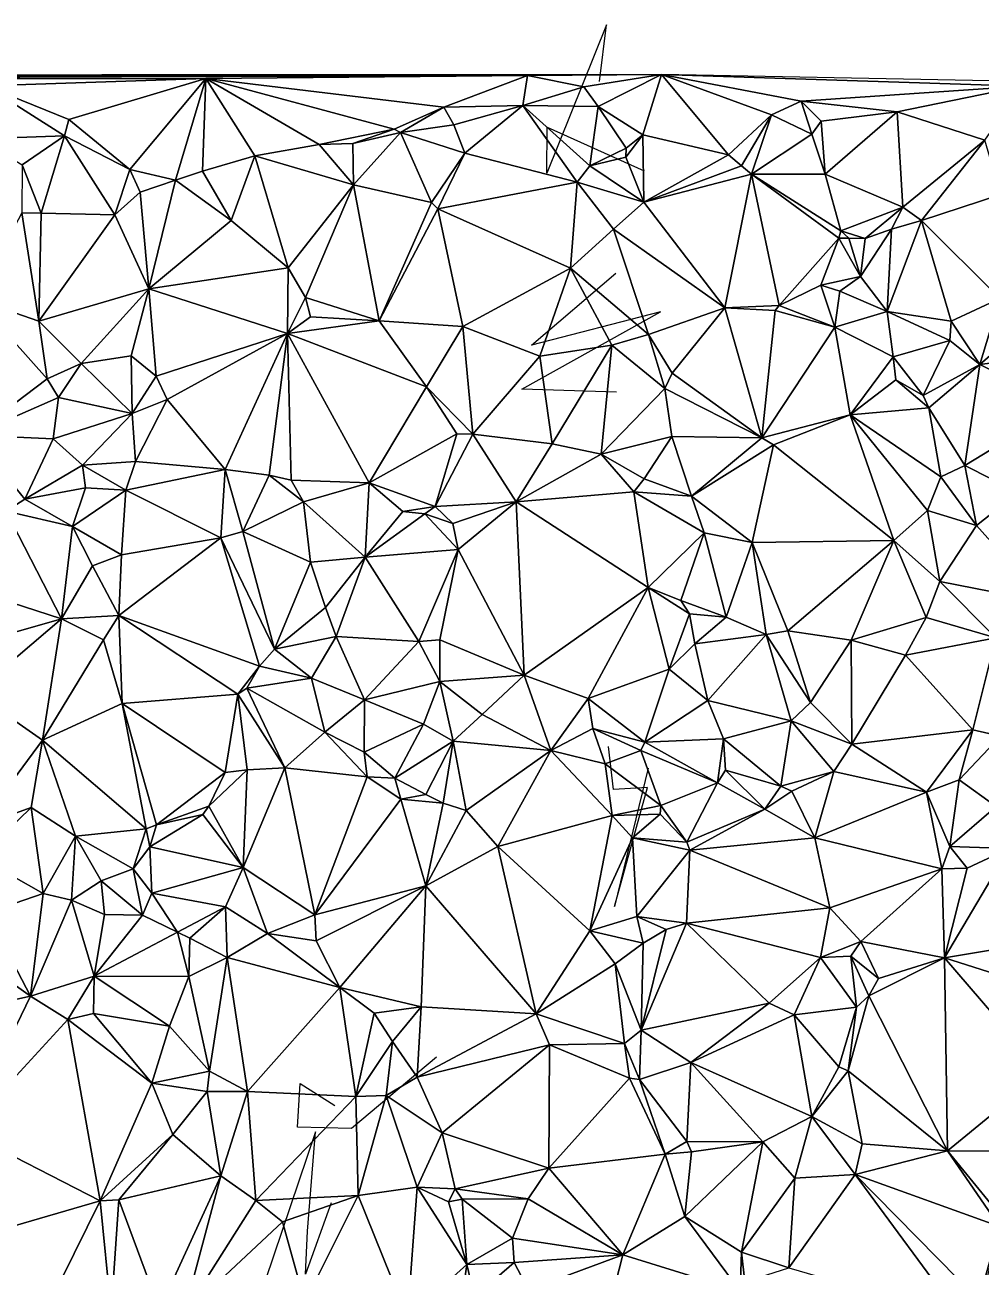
# Model space of a CAD drawing. Header units: metres. Extents: x -15.6 to 15.8, y -15.7 to 15.5.
# Drawn here: x -3.07 to 7.4, y 1.93 to 15.53 of the extents above; entities that cross this region are included whole.
import ezdxf

# ---------------------------------------------------------------- set-up
doc = ezdxf.new("R2010")
doc.units = ezdxf.units.M
doc.layers.add('CRACKS', color=1, linetype='Continuous')
doc.layers.add('STREET_MESH', color=7, linetype='Continuous')

msp = doc.modelspace()

# ---------------------------------------------------------------- linework, layer by layer
at = {"layer": 'CRACKS'}
for points in [[(3.225, 14.915, 0.1), (3.301, 15.534, 0.1), (2.647, 13.909, 0.1), (2.651, 14.414, 0.1), (3.713, 13.936, 0.1)], [(3.41, 11.509, 0.1), (2.375, 11.545, 0.1), (3.894, 12.389, 0.1), (2.478, 12.024, 0.1), (3.404, 12.813, 0.1)], [(3.756, 7.391, 0.1), (3.39, 5.878, 0.1), (3.751, 7.179, 0.1), (3.378, 7.157, 0.1), (3.321, 7.628, 0.1)], [(1.438, 4.227, 0.1), (0.51, 3.447, 0.1), (-0.082, 3.461, 0.1), (-0.055, 3.937, 0.1), (0.326, 3.699, 0.1)], [(0.286, 2.63, 0.1), (0.004, 1.851, 0.1), (0.026, 2.319, 0.1), (0.113, 3.408, 0.1), (-0.439, 1.776, 0.1)]]:
    msp.add_polyline3d(points, dxfattribs=at)
at = {"layer": 'STREET_MESH'}
for points in [[(2.435, 14.98), (3.904, 14.99), (-14.485, 14.978)], [(-10.774, 14.953), (2.435, 14.98), (-14.485, 14.978)], [(-8.689, 14.943), (2.435, 14.98), (-10.774, 14.953)], [(2.435, 14.98), (-8.689, 14.943), (-1.087, 14.945)], [(1.519, 14.633), (2.435, 14.98), (-1.087, 14.945)], [(2.383, 14.651), (2.435, 14.98), (1.519, 14.633)], [(2.383, 14.651), (3.052, 14.855), (2.435, 14.98)], [(2.435, 14.98), (3.052, 14.855), (3.904, 14.99)], [(3.052, 14.855), (3.211, 14.641), (3.904, 14.99)], [(3.904, 14.99), (3.211, 14.641), (3.698, 14.33)], [(4.636, 14.109), (3.904, 14.99), (3.698, 14.33)], [(3.904, 14.99), (7.858, 14.863), (13.177, 14.811)], [(5.108, 14.55), (5.431, 14.698), (3.904, 14.99)], [(3.904, 14.99), (5.431, 14.698), (7.858, 14.863)], [(4.636, 14.109), (5.108, 14.55), (3.904, 14.99)], [(-8.689, 14.943), (-3.499, 14.867), (-1.087, 14.945)], [(-3.499, 14.867), (-3.569, 14.287), (-2.636, 14.32)], [(-3.499, 14.867), (-2.589, 14.496), (-1.087, 14.945)], [(-2.589, 14.496), (-3.499, 14.867), (-2.636, 14.32)], [(-2.589, 14.496), (-1.918, 13.951), (-1.087, 14.945)], [(-1.918, 13.951), (-1.418, 13.833), (-1.087, 14.945)], [(-1.418, 13.833), (-1.124, 13.931), (-1.087, 14.945)], [(-1.124, 13.931), (-0.552, 14.099), (-1.087, 14.945)], [(0.977, 14.393), (-1.087, 14.945), (0.153, 14.223)], [(0.977, 14.393), (1.519, 14.633), (-1.087, 14.945)], [(-1.087, 14.945), (-0.552, 14.099), (0.153, 14.223)], [(2.383, 14.651), (3.211, 14.641), (3.052, 14.855)], [(7.858, 14.863), (5.431, 14.698), (6.484, 14.582)], [(7.445, 14.271), (7.858, 14.863), (6.484, 14.582)], [(5.551, 14.336), (5.431, 14.698), (5.108, 14.55)], [(5.431, 14.698), (5.651, 14.479), (6.484, 14.582)], [(5.551, 14.336), (5.651, 14.479), (5.431, 14.698)], [(0.977, 14.393), (1.045, 14.355), (1.519, 14.633)], [(1.045, 14.355), (1.629, 14.439), (1.519, 14.633)], [(1.629, 14.439), (2.383, 14.651), (1.519, 14.633)], [(2.383, 14.651), (1.629, 14.439), (1.75, 14.128)], [(2.383, 14.651), (1.75, 14.128), (2.98, 13.812)], [(2.383, 14.651), (3.117, 13.989), (3.211, 14.641)], [(3.117, 13.989), (2.383, 14.651), (2.98, 13.812)], [(3.117, 13.989), (3.517, 14.183), (3.211, 14.641)], [(3.211, 14.641), (3.517, 14.183), (3.698, 14.33)], [(5.651, 14.479), (5.697, 13.898), (6.484, 14.582)], [(5.697, 13.898), (6.546, 13.536), (6.484, 14.582)], [(6.546, 13.536), (7.445, 14.271), (6.484, 14.582)], [(-1.918, 13.951), (-2.589, 14.496), (-2.636, 14.32)], [(1.75, 14.128), (1.629, 14.439), (1.045, 14.355)], [(4.636, 14.109), (4.78, 13.99), (5.108, 14.55)], [(4.78, 13.99), (4.89, 13.9), (5.108, 14.55)], [(4.89, 13.9), (5.551, 14.336), (5.108, 14.55)], [(5.551, 14.336), (5.697, 13.898), (5.651, 14.479)], [(-3.569, 14.287), (-3.097, 14.001), (-2.636, 14.32)], [(-3.097, 14.001), (-2.892, 13.472), (-2.636, 14.32)], [(-2.892, 13.472), (-2.084, 13.454), (-2.636, 14.32)], [(-2.084, 13.454), (-1.918, 13.951), (-2.636, 14.32)], [(0.522, 14.236), (0.977, 14.393), (0.153, 14.223)], [(0.522, 14.236), (1.045, 14.355), (0.977, 14.393)], [(1.045, 14.355), (0.522, 14.236), (0.53, 13.783)], [(1.386, 13.587), (1.045, 14.355), (0.53, 13.783)], [(1.386, 13.587), (1.75, 14.128), (1.045, 14.355)], [(3.514, 14.086), (3.709, 13.59), (3.698, 14.33)], [(3.517, 14.183), (3.514, 14.086), (3.698, 14.33)], [(3.709, 13.59), (4.636, 14.109), (3.698, 14.33)], [(5.697, 13.898), (5.551, 14.336), (4.89, 13.9)], [(-0.552, 14.099), (0.53, 13.783), (0.153, 14.223)], [(0.53, 13.783), (0.522, 14.236), (0.153, 14.223)], [(3.517, 14.183), (3.117, 13.989), (3.514, 14.086)], [(6.546, 13.536), (6.75, 13.391), (7.445, 14.271)], [(6.75, 13.391), (7.619, 13.675), (7.445, 14.271)], [(-1.124, 13.931), (-0.808, 13.391), (-0.552, 14.099)], [(-0.808, 13.391), (-0.187, 12.873), (-0.552, 14.099)], [(-0.552, 14.099), (-0.187, 12.873), (0.53, 13.783)], [(1.386, 13.587), (1.452, 13.519), (1.75, 14.128)], [(1.75, 14.128), (1.452, 13.519), (2.98, 13.812)], [(3.117, 13.989), (3.709, 13.59), (3.514, 14.086)], [(4.636, 14.109), (3.709, 13.59), (4.78, 13.99)], [(-2.892, 13.472), (-3.097, 14.001), (-3.103, 13.476)], [(-2.084, 13.454), (-1.805, 13.701), (-1.918, 13.951)], [(-1.918, 13.951), (-1.805, 13.701), (-1.418, 13.833)], [(-0.808, 13.391), (-1.124, 13.931), (-1.418, 13.833)], [(3.709, 13.59), (3.117, 13.989), (2.98, 13.812)], [(4.78, 13.99), (3.709, 13.59), (4.89, 13.9)], [(4.89, 13.9), (3.709, 13.59), (4.598, 12.433)], [(5.191, 12.46), (4.89, 13.9), (4.598, 12.433)], [(5.191, 12.46), (5.844, 13.198), (4.89, 13.9)], [(5.844, 13.198), (5.868, 13.277), (4.89, 13.9)], [(5.868, 13.277), (5.697, 13.898), (4.89, 13.9)], [(5.697, 13.898), (5.868, 13.277), (6.546, 13.536)], [(-1.805, 13.701), (-1.713, 12.643), (-1.418, 13.833)], [(-1.713, 12.643), (-0.808, 13.391), (-1.418, 13.833)], [(-0.187, 12.873), (0.003, 12.547), (0.53, 13.783)], [(0.003, 12.547), (0.813, 12.292), (0.53, 13.783)], [(0.813, 12.292), (1.386, 13.587), (0.53, 13.783)], [(2.98, 13.812), (1.452, 13.519), (2.907, 12.868)], [(3.379, 13.295), (2.98, 13.812), (2.907, 12.868)], [(3.379, 13.295), (3.709, 13.59), (2.98, 13.812)], [(-1.805, 13.701), (-2.084, 13.454), (-1.713, 12.643)], [(7.619, 13.675), (6.75, 13.391), (7.609, 12.538)], [(-3.103, 13.476), (-3.601, 12.526), (-2.917, 12.287)], [(-2.892, 13.472), (-3.103, 13.476), (-2.917, 12.287)], [(-2.084, 13.454), (-2.892, 13.472), (-2.917, 12.287)], [(1.386, 13.587), (0.813, 12.292), (1.452, 13.519)], [(0.813, 12.292), (1.726, 12.228), (1.452, 13.519)], [(1.452, 13.519), (1.726, 12.228), (2.907, 12.868)], [(3.709, 13.59), (3.379, 13.295), (4.598, 12.433)], [(6.546, 13.536), (5.868, 13.277), (6.132, 13.192)], [(6.423, 13.296), (6.546, 13.536), (6.132, 13.192)], [(6.423, 13.296), (6.75, 13.391), (6.546, 13.536)], [(-1.713, 12.643), (-2.084, 13.454), (-2.917, 12.287)], [(-0.187, 12.873), (-0.808, 13.391), (-1.713, 12.643)], [(6.374, 12.395), (6.75, 13.391), (6.423, 13.296)], [(6.75, 13.391), (6.374, 12.395), (7.076, 12.288)], [(6.75, 13.391), (7.076, 12.288), (7.609, 12.538)], [(3.761, 12.143), (3.379, 13.295), (2.907, 12.868)], [(3.379, 13.295), (3.761, 12.143), (4.598, 12.433)], [(5.955, 13.198), (5.868, 13.277), (5.844, 13.198)], [(5.868, 13.277), (5.955, 13.198), (6.132, 13.192)], [(6.083, 12.779), (6.423, 13.296), (6.132, 13.192)], [(6.083, 12.779), (6.374, 12.395), (6.423, 13.296)], [(5.649, 12.684), (5.844, 13.198), (5.191, 12.46)], [(5.649, 12.684), (6.083, 12.779), (5.844, 13.198)], [(6.083, 12.779), (5.955, 13.198), (5.844, 13.198)], [(5.955, 13.198), (6.083, 12.779), (6.132, 13.192)], [(-0.191, 12.152), (-0.187, 12.873), (-1.713, 12.643)], [(0.003, 12.547), (-0.187, 12.873), (-0.191, 12.152)], [(1.726, 12.228), (2.569, 11.905), (2.907, 12.868)], [(2.569, 11.905), (3.361, 12.025), (2.907, 12.868)], [(3.361, 12.025), (3.761, 12.143), (2.907, 12.868)], [(5.649, 12.684), (5.191, 12.46), (5.802, 12.223)], [(5.856, 12.616), (6.083, 12.779), (5.649, 12.684)], [(5.856, 12.616), (5.649, 12.684), (5.802, 12.223)], [(6.083, 12.779), (5.856, 12.616), (6.374, 12.395)], [(-2.826, 11.656), (-3.601, 12.526), (-3.643, 11.038)], [(-3.601, 12.526), (-2.826, 11.656), (-2.917, 12.287)], [(-2.452, 11.826), (-1.713, 12.643), (-2.917, 12.287)], [(-1.713, 12.643), (-2.452, 11.826), (-1.905, 11.907)], [(-1.631, 11.687), (-1.713, 12.643), (-1.905, 11.907)], [(-1.631, 11.687), (-0.191, 12.152), (-1.713, 12.643)], [(0.059, 12.336), (0.003, 12.547), (-0.191, 12.152)], [(0.059, 12.336), (0.813, 12.292), (0.003, 12.547)], [(6.374, 12.395), (5.856, 12.616), (5.802, 12.223)], [(7.609, 12.538), (7.076, 12.288), (7.39, 11.813)], [(7.897, 12.257), (7.609, 12.538), (7.39, 11.813)], [(3.761, 12.143), (4.02, 11.717), (4.598, 12.433)], [(4.02, 11.717), (5.001, 11.012), (4.598, 12.433)], [(5.149, 12.406), (5.191, 12.46), (4.598, 12.433)], [(5.001, 11.012), (5.149, 12.406), (4.598, 12.433)], [(5.149, 12.406), (5.001, 11.012), (5.802, 12.223)], [(5.191, 12.46), (5.149, 12.406), (5.802, 12.223)], [(6.441, 11.898), (6.374, 12.395), (5.802, 12.223)], [(6.374, 12.395), (6.441, 11.898), (7.061, 12.075)], [(7.076, 12.288), (6.374, 12.395), (7.061, 12.075)], [(-2.826, 11.656), (-2.452, 11.826), (-2.917, 12.287)], [(0.813, 12.292), (0.059, 12.336), (-0.191, 12.152)], [(1.328, 11.569), (0.813, 12.292), (-0.191, 12.152)], [(0.813, 12.292), (1.328, 11.569), (1.726, 12.228)], [(7.076, 12.288), (7.061, 12.075), (7.39, 11.813)], [(8.179, 11.916), (7.897, 12.257), (7.39, 11.813)], [(-0.191, 12.152), (-1.631, 11.687), (-1.511, 11.431)], [(-0.191, 12.152), (-1.511, 11.431), (-0.874, 10.663)], [(-0.393, 10.6), (-0.191, 12.152), (-0.874, 10.663)], [(-0.393, 10.6), (-0.153, 10.547), (-0.191, 12.152)], [(1.328, 11.569), (-0.191, 12.152), (0.7, 10.518)], [(-0.191, 12.152), (-0.153, 10.547), (0.7, 10.518)], [(1.328, 11.569), (1.837, 11.052), (1.726, 12.228)], [(1.837, 11.052), (2.569, 11.905), (1.726, 12.228)], [(3.761, 12.143), (3.361, 12.025), (3.941, 11.552)], [(4.02, 11.717), (3.761, 12.143), (3.941, 11.552)], [(5.001, 11.012), (5.968, 11.263), (5.802, 12.223)], [(5.968, 11.263), (6.441, 11.898), (5.802, 12.223)], [(3.361, 12.025), (2.569, 11.905), (2.705, 10.946)], [(3.244, 10.83), (3.361, 12.025), (2.705, 10.946)], [(3.361, 12.025), (3.244, 10.83), (3.941, 11.552)], [(6.441, 11.898), (6.768, 11.475), (7.061, 12.075)], [(7.061, 12.075), (6.768, 11.475), (7.39, 11.813)], [(-2.452, 11.826), (-1.892, 11.277), (-1.905, 11.907)], [(-1.892, 11.277), (-1.631, 11.687), (-1.905, 11.907)], [(2.569, 11.905), (1.837, 11.052), (2.705, 10.946)], [(6.471, 11.645), (6.441, 11.898), (5.968, 11.263)], [(6.471, 11.645), (6.768, 11.475), (6.441, 11.898)], [(8.179, 11.916), (7.39, 11.813), (8.296, 11.358)], [(-2.826, 11.656), (-2.7, 11.452), (-2.452, 11.826)], [(-2.7, 11.452), (-1.892, 11.277), (-2.452, 11.826)], [(5.001, 11.012), (4.02, 11.717), (3.941, 11.552)], [(6.768, 11.475), (6.831, 11.339), (7.39, 11.813)], [(6.831, 11.339), (7.225, 10.706), (7.39, 11.813)], [(7.39, 11.813), (7.225, 10.706), (8.296, 11.358)], [(-2.7, 11.452), (-2.826, 11.656), (-3.643, 11.038)], [(-1.631, 11.687), (-1.892, 11.277), (-1.511, 11.431)], [(1.663, 11.055), (1.328, 11.569), (0.7, 10.518)], [(1.663, 11.055), (1.837, 11.052), (1.328, 11.569)], [(6.831, 11.339), (6.471, 11.645), (5.968, 11.263)], [(6.768, 11.475), (6.471, 11.645), (6.831, 11.339)], [(-2.7, 11.452), (-3.643, 11.038), (-2.758, 11)], [(-1.892, 11.277), (-2.7, 11.452), (-2.758, 11)], [(-1.892, 11.277), (-1.859, 10.751), (-1.511, 11.431)], [(-1.511, 11.431), (-1.859, 10.751), (-0.874, 10.663)], [(3.244, 10.83), (4.017, 11.026), (3.941, 11.552)], [(4.017, 11.026), (5.001, 11.012), (3.941, 11.552)], [(6.963, 10.585), (6.831, 11.339), (5.968, 11.263)], [(7.225, 10.706), (6.831, 11.339), (6.963, 10.585)], [(7.225, 10.706), (7.811, 10.41), (8.296, 11.358)], [(-2.438, 10.711), (-1.892, 11.277), (-2.758, 11)], [(-1.859, 10.751), (-1.892, 11.277), (-2.438, 10.711)], [(5.968, 11.263), (5.001, 11.012), (5.128, 10.935)], [(6.446, 9.885), (5.968, 11.263), (5.128, 10.935)], [(6.815, 10.213), (5.968, 11.263), (6.446, 9.885)], [(6.815, 10.213), (6.963, 10.585), (5.968, 11.263)], [(-3.069, 10.337), (-3.643, 11.038), (-3.272, 10.206)], [(-3.643, 11.038), (-3.069, 10.337), (-2.758, 11)], [(1.426, 10.26), (1.663, 11.055), (0.7, 10.518)], [(1.837, 11.052), (1.663, 11.055), (1.426, 10.26)], [(2.312, 10.31), (1.837, 11.052), (1.426, 10.26)], [(1.837, 11.052), (2.312, 10.31), (2.705, 10.946)], [(3.244, 10.83), (3.713, 10.562), (4.017, 11.026)], [(3.713, 10.562), (4.23, 10.37), (4.017, 11.026)], [(4.23, 10.37), (5.001, 11.012), (4.017, 11.026)], [(-3.069, 10.337), (-2.438, 10.711), (-2.758, 11)], [(2.312, 10.31), (3.244, 10.83), (2.705, 10.946)], [(5.001, 11.012), (4.23, 10.37), (5.128, 10.935)], [(4.23, 10.37), (4.895, 9.863), (5.128, 10.935)], [(4.895, 9.863), (6.446, 9.885), (5.128, 10.935)], [(-1.962, 10.437), (-1.859, 10.751), (-2.438, 10.711)], [(-1.859, 10.751), (-1.962, 10.437), (-0.874, 10.663)], [(3.244, 10.83), (2.312, 10.31), (3.599, 10.418)], [(3.713, 10.562), (3.244, 10.83), (3.599, 10.418)], [(-2.438, 10.711), (-3.069, 10.337), (-2.403, 10.463)], [(-1.962, 10.437), (-2.438, 10.711), (-2.403, 10.463)], [(-1.962, 10.437), (-0.923, 9.914), (-0.874, 10.663)], [(-0.923, 9.914), (-0.682, 9.983), (-0.874, 10.663)], [(-0.682, 9.983), (-0.393, 10.6), (-0.874, 10.663)], [(7.225, 10.706), (6.963, 10.585), (7.354, 10.051)], [(7.811, 10.41), (7.225, 10.706), (7.354, 10.051)], [(-0.393, 10.6), (-0.682, 9.983), (-0.018, 10.31)], [(-0.153, 10.547), (-0.393, 10.6), (-0.018, 10.31)], [(-0.153, 10.547), (-0.018, 10.31), (0.7, 10.518)], [(-0.018, 10.31), (0.659, 9.703), (0.7, 10.518)], [(0.659, 9.703), (1.069, 10.203), (0.7, 10.518)], [(1.069, 10.203), (1.426, 10.26), (0.7, 10.518)], [(3.713, 10.562), (3.599, 10.418), (4.23, 10.37)], [(6.963, 10.585), (6.815, 10.213), (7.354, 10.051)], [(-3.069, 10.337), (-2.547, 10.04), (-2.403, 10.463)], [(-2.547, 10.04), (-1.962, 10.437), (-2.403, 10.463)], [(-1.962, 10.437), (-2.547, 10.04), (-2.012, 9.728)], [(-0.923, 9.914), (-1.962, 10.437), (-2.012, 9.728)], [(3.599, 10.418), (2.312, 10.31), (3.757, 9.371)], [(4.23, 10.37), (3.599, 10.418), (4.371, 9.969)], [(3.599, 10.418), (3.757, 9.371), (4.371, 9.969)], [(4.895, 9.863), (4.23, 10.37), (4.371, 9.969)], [(8.104, 9.212), (7.811, 10.41), (7.354, 10.051)], [(-3.763, 9.383), (-2.666, 9.027), (-3.272, 10.206)], [(-2.547, 10.04), (-3.069, 10.337), (-3.272, 10.206)], [(-2.666, 9.027), (-2.547, 10.04), (-3.272, 10.206)], [(-0.682, 9.983), (0.061, 9.647), (-0.018, 10.31)], [(0.061, 9.647), (0.659, 9.703), (-0.018, 10.31)], [(1.069, 10.203), (1.31, 10.178), (1.426, 10.26)], [(1.31, 10.178), (1.619, 10.071), (1.426, 10.26)], [(1.619, 10.071), (2.312, 10.31), (1.426, 10.26)], [(2.312, 10.31), (1.619, 10.071), (1.677, 9.789)], [(2.312, 10.31), (1.677, 9.789), (2.401, 8.409)], [(3.757, 9.371), (2.312, 10.31), (2.401, 8.409)], [(6.815, 10.213), (6.446, 9.885), (6.953, 9.437)], [(6.815, 10.213), (6.953, 9.437), (7.354, 10.051)], [(1.31, 10.178), (1.069, 10.203), (0.659, 9.703)], [(1.677, 9.789), (1.31, 10.178), (0.659, 9.703)], [(1.619, 10.071), (1.31, 10.178), (1.677, 9.789)], [(-2.666, 9.027), (-2.329, 9.608), (-2.547, 10.04)], [(-2.547, 10.04), (-2.329, 9.608), (-2.012, 9.728)], [(-0.336, 8.695), (-0.682, 9.983), (-0.923, 9.914)], [(0.061, 9.647), (-0.682, 9.983), (-0.336, 8.695)], [(3.757, 9.371), (4.116, 9.23), (4.371, 9.969)], [(4.116, 9.23), (4.611, 9.046), (4.371, 9.969)], [(4.611, 9.046), (4.895, 9.863), (4.371, 9.969)], [(6.953, 9.437), (8.104, 9.212), (7.354, 10.051)], [(-2.039, 9.064), (-0.923, 9.914), (-2.012, 9.728)], [(-2.039, 9.064), (-0.5, 8.51), (-0.923, 9.914)], [(-0.5, 8.51), (-0.336, 8.695), (-0.923, 9.914)], [(4.895, 9.863), (4.611, 9.046), (5.048, 8.856)], [(5.286, 8.897), (6.446, 9.885), (4.895, 9.863)], [(5.286, 8.897), (4.895, 9.863), (5.048, 8.856)], [(6.446, 9.885), (5.286, 8.897), (5.98, 8.793)], [(6.8, 9.044), (6.446, 9.885), (5.98, 8.793)], [(6.446, 9.885), (6.8, 9.044), (6.953, 9.437)], [(-2.329, 9.608), (-2.039, 9.064), (-2.012, 9.728)], [(0.659, 9.703), (0.061, 9.647), (0.223, 9.152)], [(0.34, 8.836), (0.659, 9.703), (0.223, 9.152)], [(0.34, 8.836), (1.247, 8.778), (0.659, 9.703)], [(1.247, 8.778), (1.677, 9.789), (0.659, 9.703)], [(1.477, 8.798), (1.677, 9.789), (1.247, 8.778)], [(1.677, 9.789), (1.477, 8.798), (2.401, 8.409)], [(-2.329, 9.608), (-2.666, 9.027), (-2.039, 9.064)], [(0.061, 9.647), (-0.336, 8.695), (0.223, 9.152)], [(6.8, 9.044), (7.565, 8.82), (6.953, 9.437)], [(7.565, 8.82), (8.104, 9.212), (6.953, 9.437)], [(-2.666, 9.027), (-3.763, 9.383), (-3.578, 8.769)], [(3.101, 8.154), (3.757, 9.371), (2.401, 8.409)], [(3.757, 9.371), (3.101, 8.154), (3.987, 8.477)], [(4.209, 9.081), (3.757, 9.371), (3.987, 8.477)], [(4.209, 9.081), (4.116, 9.23), (3.757, 9.371)], [(-0.336, 8.695), (0.34, 8.836), (0.223, 9.152)], [(4.116, 9.23), (4.209, 9.081), (4.611, 9.046)], [(-2.666, 9.027), (-3.578, 8.769), (-3.62, 8.216)], [(-2.876, 7.698), (-2.666, 9.027), (-3.62, 8.216)], [(-2.206, 8.797), (-2.666, 9.027), (-2.876, 7.698)], [(-2.666, 9.027), (-2.206, 8.797), (-2.039, 9.064)], [(-2.039, 9.064), (-2.206, 8.797), (-2.004, 8.102)], [(-2.039, 9.064), (-2.004, 8.102), (-0.737, 8.203)], [(-0.5, 8.51), (-2.039, 9.064), (-0.737, 8.203)], [(4.269, 8.753), (4.209, 9.081), (3.987, 8.477)], [(4.209, 9.081), (4.269, 8.753), (4.611, 9.046)], [(4.611, 9.046), (4.269, 8.753), (5.048, 8.856)], [(6.8, 9.044), (5.98, 8.793), (6.575, 8.63)], [(7.565, 8.82), (6.8, 9.044), (6.575, 8.63)], [(4.269, 8.753), (4.412, 8.134), (5.048, 8.856)], [(4.412, 8.134), (5.324, 7.911), (5.048, 8.856)], [(5.534, 8.111), (5.286, 8.897), (5.048, 8.856)], [(5.324, 7.911), (5.534, 8.111), (5.048, 8.856)], [(5.286, 8.897), (5.534, 8.111), (5.98, 8.793)], [(-2.206, 8.797), (-2.876, 7.698), (-2.004, 8.102)], [(0.34, 8.836), (-0.336, 8.695), (0.07, 8.379)], [(0.65, 8.141), (0.34, 8.836), (0.07, 8.379)], [(0.34, 8.836), (0.65, 8.141), (1.247, 8.778)], [(0.65, 8.141), (1.474, 8.341), (1.247, 8.778)], [(1.474, 8.341), (1.477, 8.798), (1.247, 8.778)], [(1.477, 8.798), (1.474, 8.341), (2.401, 8.409)], [(4.412, 8.134), (4.269, 8.753), (3.987, 8.477)], [(5.534, 8.111), (5.988, 7.654), (5.98, 8.793)], [(5.98, 8.793), (5.988, 7.654), (6.575, 8.63)], [(7.314, 7.812), (7.565, 8.82), (6.575, 8.63)], [(7.617, 7.742), (7.565, 8.82), (7.314, 7.812)], [(-0.336, 8.695), (-0.5, 8.51), (0.07, 8.379)], [(5.988, 7.654), (7.314, 7.812), (6.575, 8.63)], [(-0.639, 8.268), (-0.5, 8.51), (-0.737, 8.203)], [(-0.5, 8.51), (-0.639, 8.268), (0.07, 8.379)], [(3.101, 8.154), (3.721, 7.676), (3.987, 8.477)], [(3.721, 7.676), (4.412, 8.134), (3.987, 8.477)], [(-0.639, 8.268), (0.217, 7.788), (0.07, 8.379)], [(0.217, 7.788), (0.65, 8.141), (0.07, 8.379)], [(1.297, 7.875), (1.474, 8.341), (0.65, 8.141)], [(1.622, 7.688), (1.474, 8.341), (1.297, 7.875)], [(1.474, 8.341), (1.938, 7.981), (2.401, 8.409)], [(1.474, 8.341), (1.622, 7.688), (1.938, 7.981)], [(1.938, 7.981), (2.69, 7.584), (2.401, 8.409)], [(2.69, 7.584), (3.101, 8.154), (2.401, 8.409)], [(-3.576, 6.755), (-2.876, 7.698), (-3.62, 8.216)], [(-2.004, 8.102), (-0.874, 7.344), (-0.737, 8.203)], [(-0.874, 7.344), (-0.633, 7.374), (-0.737, 8.203)], [(-0.221, 7.397), (-0.639, 8.268), (-0.737, 8.203)], [(-0.633, 7.374), (-0.221, 7.397), (-0.737, 8.203)], [(-0.639, 8.268), (-0.221, 7.397), (0.217, 7.788)], [(-2.004, 8.102), (-2.876, 7.698), (-1.741, 6.729)], [(-1.628, 6.772), (-2.004, 8.102), (-1.741, 6.729)], [(-1.628, 6.772), (-0.874, 7.344), (-2.004, 8.102)], [(0.648, 7.569), (0.65, 8.141), (0.217, 7.788)], [(0.648, 7.569), (1.297, 7.875), (0.65, 8.141)], [(2.69, 7.584), (3.151, 7.828), (3.101, 8.154)], [(3.151, 7.828), (3.721, 7.676), (3.101, 8.154)], [(4.412, 8.134), (3.721, 7.676), (4.581, 7.715)], [(4.412, 8.134), (4.581, 7.715), (5.324, 7.911)], [(5.988, 7.654), (5.534, 8.111), (5.324, 7.911)], [(1.622, 7.688), (2.69, 7.584), (1.938, 7.981)], [(4.581, 7.715), (5.211, 7.195), (5.324, 7.911)], [(5.211, 7.195), (5.789, 7.355), (5.324, 7.911)], [(5.789, 7.355), (5.988, 7.654), (5.324, 7.911)], [(0.217, 7.788), (-0.221, 7.397), (0.679, 7.298)], [(0.648, 7.569), (0.217, 7.788), (0.679, 7.298)], [(0.983, 7.282), (1.297, 7.875), (0.648, 7.569)], [(0.983, 7.282), (1.622, 7.688), (1.297, 7.875)], [(3.151, 7.828), (2.69, 7.584), (3.285, 7.439)], [(3.721, 7.676), (3.151, 7.828), (3.677, 7.584)], [(3.151, 7.828), (3.285, 7.439), (3.677, 7.584)], [(7.314, 7.812), (5.988, 7.654), (6.807, 7.131)], [(7.162, 7.264), (7.314, 7.812), (6.807, 7.131)], [(7.162, 7.264), (7.617, 7.742), (7.314, 7.812)], [(-2.999, 6.962), (-2.876, 7.698), (-3.576, 6.755)], [(-2.876, 7.698), (-2.999, 6.962), (-2.516, 6.648)], [(-2.876, 7.698), (-2.516, 6.648), (-1.741, 6.729)], [(1.321, 7.104), (1.622, 7.688), (0.983, 7.282)], [(1.622, 7.688), (1.321, 7.104), (1.513, 7.007)], [(1.622, 7.688), (1.513, 7.007), (1.765, 6.929)], [(2.69, 7.584), (1.622, 7.688), (1.765, 6.929)], [(3.721, 7.676), (3.677, 7.584), (4.517, 7.232)], [(3.721, 7.676), (4.517, 7.232), (4.581, 7.715)], [(4.517, 7.232), (4.604, 7.369), (4.581, 7.715)], [(4.581, 7.715), (4.604, 7.369), (5.211, 7.195)], [(5.988, 7.654), (5.789, 7.355), (6.807, 7.131)], [(7.567, 6.974), (7.617, 7.742), (7.162, 7.264)], [(0.983, 7.282), (0.648, 7.569), (0.679, 7.298)], [(2.111, 6.535), (2.69, 7.584), (1.765, 6.929)], [(3.362, 6.872), (2.69, 7.584), (2.111, 6.535)], [(3.285, 7.439), (2.69, 7.584), (3.362, 6.872)], [(3.677, 7.584), (3.285, 7.439), (3.897, 6.983)], [(4.517, 7.232), (3.677, 7.584), (3.897, 6.983)], [(-0.633, 7.374), (-1.053, 6.977), (-0.679, 6.303)], [(-0.633, 7.374), (-0.874, 7.344), (-1.053, 6.977)], [(0.108, 5.786), (-0.221, 7.397), (-0.679, 6.303)], [(-0.221, 7.397), (-0.633, 7.374), (-0.679, 6.303)], [(-0.221, 7.397), (0.108, 5.786), (0.679, 7.298)], [(3.285, 7.439), (3.362, 6.872), (3.897, 6.983)], [(4.604, 7.369), (4.517, 7.232), (5.035, 6.942)], [(5.211, 7.195), (4.604, 7.369), (5.035, 6.942)], [(5.33, 7.14), (5.789, 7.355), (5.211, 7.195)], [(5.581, 6.63), (5.789, 7.355), (5.33, 7.14)], [(5.789, 7.355), (5.581, 6.63), (6.807, 7.131)], [(-1.053, 6.977), (-0.874, 7.344), (-1.628, 6.772)], [(0.108, 5.786), (1.047, 7.052), (0.679, 7.298)], [(1.047, 7.052), (0.983, 7.282), (0.679, 7.298)], [(1.321, 7.104), (0.983, 7.282), (1.047, 7.052)], [(4.181, 6.581), (4.517, 7.232), (3.897, 6.983)], [(4.517, 7.232), (4.181, 6.581), (5.035, 6.942)], [(7.06, 6.533), (7.162, 7.264), (6.807, 7.131)], [(7.06, 6.533), (7.567, 6.974), (7.162, 7.264)], [(1.513, 7.007), (1.321, 7.104), (1.047, 7.052)], [(5.33, 7.14), (5.211, 7.195), (5.035, 6.942)], [(5.581, 6.63), (5.33, 7.14), (5.035, 6.942)], [(5.581, 6.63), (6.973, 6.291), (6.807, 7.131)], [(6.973, 6.291), (7.06, 6.533), (6.807, 7.131)], [(-3.565, 6.413), (-2.999, 6.962), (-3.576, 6.755)], [(-2.869, 6.021), (-2.999, 6.962), (-3.565, 6.413)], [(-2.999, 6.962), (-2.869, 6.021), (-2.516, 6.648)], [(-1.12, 6.883), (-1.053, 6.977), (-1.628, 6.772)], [(-1.053, 6.977), (-1.12, 6.883), (-0.679, 6.303)], [(1.047, 7.052), (0.108, 5.786), (1.322, 6.103)], [(1.513, 7.007), (1.047, 7.052), (1.322, 6.103)], [(1.765, 6.929), (1.513, 7.007), (1.322, 6.103)], [(3.362, 6.872), (3.887, 6.888), (3.897, 6.983)], [(3.887, 6.888), (4.181, 6.581), (3.897, 6.983)], [(4.181, 6.581), (4.215, 6.494), (5.035, 6.942)], [(4.215, 6.494), (5.581, 6.63), (5.035, 6.942)], [(7.71, 6.511), (7.567, 6.974), (7.06, 6.533)], [(-1.7, 6.53), (-1.12, 6.883), (-1.628, 6.772)], [(-1.12, 6.883), (-1.7, 6.53), (-0.679, 6.303)], [(2.111, 6.535), (1.765, 6.929), (1.322, 6.103)], [(3.362, 6.872), (2.111, 6.535), (3.119, 5.61)], [(3.587, 6.629), (3.362, 6.872), (3.119, 5.61)], [(3.887, 6.888), (3.362, 6.872), (3.587, 6.629)], [(4.181, 6.581), (3.887, 6.888), (3.587, 6.629)], [(-2.516, 6.648), (-1.881, 6.288), (-1.741, 6.729)], [(-1.881, 6.288), (-1.7, 6.53), (-1.741, 6.729)], [(-1.7, 6.53), (-1.628, 6.772), (-1.741, 6.729)], [(-2.869, 6.021), (-2.558, 5.947), (-2.516, 6.648)], [(-2.558, 5.947), (-2.234, 6.157), (-2.516, 6.648)], [(-2.234, 6.157), (-1.881, 6.288), (-2.516, 6.648)], [(2.111, 6.535), (1.322, 6.103), (2.531, 4.7)], [(3.119, 5.61), (2.111, 6.535), (2.531, 4.7)], [(3.634, 5.766), (3.587, 6.629), (3.119, 5.61)], [(3.587, 6.629), (3.634, 5.766), (4.215, 6.494)], [(4.181, 6.581), (3.587, 6.629), (4.215, 6.494)], [(5.581, 6.63), (4.215, 6.494), (5.747, 5.862)], [(5.581, 6.63), (5.747, 5.862), (6.973, 6.291)], [(7.06, 6.533), (6.973, 6.291), (7.249, 6.297)], [(7.71, 6.511), (7.06, 6.533), (7.249, 6.297)], [(-2.869, 6.021), (-3.565, 6.413), (-3.486, 5.808)], [(-1.678, 6.023), (-1.7, 6.53), (-1.881, 6.288)], [(-1.7, 6.53), (-1.678, 6.023), (-0.679, 6.303)], [(4.215, 6.494), (3.634, 5.766), (4.178, 5.694)], [(5.747, 5.862), (4.215, 6.494), (4.178, 5.694)], [(7.001, 5.315), (7.71, 6.511), (7.249, 6.297)], [(9, 5.646), (7.71, 6.511), (7.001, 5.315)], [(-2.234, 6.157), (-1.781, 5.783), (-1.881, 6.288)], [(-1.781, 5.783), (-1.678, 6.023), (-1.881, 6.288)], [(-1.678, 6.023), (-0.872, 5.874), (-0.679, 6.303)], [(-0.679, 6.303), (-0.872, 5.874), (-0.413, 5.583)], [(0.108, 5.786), (-0.679, 6.303), (-0.413, 5.583)], [(5.747, 5.862), (6.087, 5.494), (6.973, 6.291)], [(6.973, 6.291), (6.087, 5.494), (7.001, 5.315)], [(6.973, 6.291), (7.001, 5.315), (7.249, 6.297)], [(-2.195, 5.789), (-2.234, 6.157), (-2.558, 5.947)], [(-2.195, 5.789), (-1.781, 5.783), (-2.234, 6.157)], [(-2.869, 6.021), (-3.486, 5.808), (-3.008, 4.896)], [(-2.558, 5.947), (-2.869, 6.021), (-3.008, 4.896)], [(-1.398, 5.594), (-1.678, 6.023), (-1.781, 5.783)], [(-1.678, 6.023), (-1.398, 5.594), (-0.872, 5.874)], [(0.108, 5.786), (0.123, 5.5), (1.322, 6.103)], [(0.123, 5.5), (0.379, 4.99), (1.322, 6.103)], [(0.379, 4.99), (1.272, 4.777), (1.322, 6.103)], [(1.322, 6.103), (1.272, 4.777), (2.531, 4.7)], [(-2.311, 5.114), (-2.558, 5.947), (-3.008, 4.896)], [(-2.311, 5.114), (-2.195, 5.789), (-2.558, 5.947)], [(-0.872, 5.874), (-1.398, 5.594), (-1.261, 5.529)], [(-0.872, 5.874), (-1.261, 5.529), (-0.854, 5.319)], [(-0.872, 5.874), (-0.854, 5.319), (-0.413, 5.583)], [(5.747, 5.862), (4.178, 5.694), (5.644, 5.317)], [(6.087, 5.494), (5.747, 5.862), (5.644, 5.317)], [(-3.486, 5.808), (-3.773, 5.44), (-3.008, 4.896)], [(-1.781, 5.783), (-2.195, 5.789), (-2.311, 5.114)], [(-1.398, 5.594), (-1.781, 5.783), (-2.311, 5.114)], [(0.123, 5.5), (0.108, 5.786), (-0.413, 5.583)], [(3.703, 5.476), (3.634, 5.766), (3.119, 5.61)], [(4.178, 5.694), (3.634, 5.766), (3.954, 5.626)], [(3.634, 5.766), (3.703, 5.476), (3.954, 5.626)], [(-1.398, 5.594), (-2.311, 5.114), (-1.274, 5.111)], [(-1.261, 5.529), (-1.398, 5.594), (-1.274, 5.111)], [(-0.854, 5.319), (0.379, 4.99), (-0.413, 5.583)], [(0.379, 4.99), (0.123, 5.5), (-0.413, 5.583)], [(3.395, 5.25), (3.119, 5.61), (2.531, 4.7)], [(3.703, 5.476), (3.119, 5.61), (3.395, 5.25)], [(3.679, 4.523), (4.178, 5.694), (3.954, 5.626)], [(5.083, 4.817), (4.178, 5.694), (3.679, 4.523)], [(3.703, 5.476), (3.679, 4.523), (3.954, 5.626)], [(4.178, 5.694), (5.083, 4.817), (5.644, 5.317)], [(9, 5.646), (7.001, 5.315), (8.998, 4.678)], [(-0.854, 5.319), (-1.261, 5.529), (-1.274, 5.111)], [(3.703, 5.476), (3.395, 5.25), (3.679, 4.523)], [(5.978, 5.332), (6.087, 5.494), (5.644, 5.317)], [(6.087, 5.494), (5.978, 5.332), (6.278, 5.09)], [(6.087, 5.494), (6.278, 5.09), (7.001, 5.315)], [(-3.773, 5.44), (-3.791, 4.722), (-3.008, 4.896)], [(-1.047, 4.072), (-0.854, 5.319), (-1.274, 5.111)], [(-0.854, 5.319), (-1.047, 4.072), (-0.631, 3.85)], [(0.379, 4.99), (-0.854, 5.319), (-0.631, 3.85)], [(5.083, 4.817), (5.356, 4.691), (5.644, 5.317)], [(5.356, 4.691), (6.038, 4.773), (5.644, 5.317)], [(6.038, 4.773), (5.978, 5.332), (5.644, 5.317)], [(5.978, 5.332), (6.174, 4.9), (6.278, 5.09)], [(6.174, 4.9), (5.978, 5.332), (6.038, 4.773)], [(6.278, 5.09), (6.174, 4.9), (7.001, 5.315)], [(6.174, 4.9), (7.035, 3.199), (7.001, 5.315)], [(7.001, 5.315), (8.084, 4.06), (8.998, 4.678)], [(7.035, 3.199), (8.084, 4.06), (7.001, 5.315)], [(3.499, 4.377), (3.395, 5.25), (2.531, 4.7)], [(3.395, 5.25), (3.499, 4.377), (3.679, 4.523)], [(-2.598, 4.641), (-2.311, 5.114), (-3.008, 4.896)], [(-2.311, 5.114), (-2.598, 4.641), (-2.316, 4.704)], [(-1.485, 4.567), (-2.311, 5.114), (-2.316, 4.704)], [(-2.311, 5.114), (-1.485, 4.567), (-1.274, 5.111)], [(-1.485, 4.567), (-1.047, 4.072), (-1.274, 5.111)], [(0.379, 4.99), (-0.631, 3.85), (0.555, 3.795)], [(0.757, 4.71), (0.379, 4.99), (0.555, 3.795)], [(0.379, 4.99), (0.757, 4.71), (1.272, 4.777)], [(5.948, 4.076), (6.174, 4.9), (6.038, 4.773)], [(6.174, 4.9), (5.948, 4.076), (7.035, 3.199)], [(-3.791, 4.722), (-3.725, 3.412), (-3.008, 4.896)], [(-3.725, 3.412), (-2.598, 4.641), (-3.008, 4.896)], [(1.272, 4.777), (0.757, 4.71), (0.957, 4.397)], [(1.227, 4.008), (1.272, 4.777), (0.957, 4.397)], [(1.272, 4.777), (1.227, 4.008), (2.531, 4.7)], [(5.083, 4.817), (3.679, 4.523), (4.224, 4.168)], [(5.356, 4.691), (5.083, 4.817), (4.224, 4.168)], [(6.038, 4.773), (5.356, 4.691), (5.845, 4.12)], [(5.948, 4.076), (6.038, 4.773), (5.845, 4.12)], [(-2.245, 2.654), (-2.598, 4.641), (-3.725, 3.412)], [(-2.598, 4.641), (-1.68, 3.943), (-2.316, 4.704)], [(-1.68, 3.943), (-2.598, 4.641), (-2.245, 2.654)], [(-1.68, 3.943), (-1.485, 4.567), (-2.316, 4.704)], [(0.957, 4.397), (0.757, 4.71), (0.555, 3.795)], [(1.227, 4.008), (2.675, 4.362), (2.531, 4.7)], [(2.675, 4.362), (3.499, 4.377), (2.531, 4.7)], [(5.548, 3.576), (5.356, 4.691), (4.224, 4.168)], [(5.845, 4.12), (5.356, 4.691), (5.548, 3.576)], [(-1.047, 4.072), (-1.485, 4.567), (-1.68, 3.943)], [(3.499, 4.377), (3.663, 3.983), (3.679, 4.523)], [(3.679, 4.523), (3.663, 3.983), (4.224, 4.168)], [(0.889, 3.806), (0.957, 4.397), (0.555, 3.795)], [(0.889, 3.806), (1.227, 4.008), (0.957, 4.397)], [(2.675, 4.362), (1.227, 4.008), (1.5, 3.397)], [(2.668, 3.01), (2.675, 4.362), (1.5, 3.397)], [(2.675, 4.362), (2.668, 3.01), (3.553, 3.998)], [(3.499, 4.377), (2.675, 4.362), (3.553, 3.998)], [(3.663, 3.983), (3.499, 4.377), (3.553, 3.998)], [(3.663, 3.983), (4.179, 3.302), (4.224, 4.168)], [(4.179, 3.302), (5.014, 3.299), (4.224, 4.168)], [(5.014, 3.299), (5.548, 3.576), (4.224, 4.168)], [(5.948, 4.076), (5.845, 4.12), (5.548, 3.576)], [(-1.047, 4.072), (-1.68, 3.943), (-1.072, 3.849)], [(-0.631, 3.85), (-1.047, 4.072), (-1.072, 3.849)], [(1.227, 4.008), (0.889, 3.806), (1.5, 3.397)], [(2.668, 3.01), (3.943, 3.163), (3.553, 3.998)], [(3.943, 3.163), (3.663, 3.983), (3.553, 3.998)], [(3.663, 3.983), (3.943, 3.163), (4.179, 3.302)], [(5.948, 4.076), (5.548, 3.576), (6.1, 3.277)], [(7.035, 3.199), (5.948, 4.076), (6.1, 3.277)], [(8.084, 4.06), (7.035, 3.199), (7.645, 3.196)], [(-1.45, 3.378), (-1.68, 3.943), (-2.245, 2.654)], [(-1.68, 3.943), (-1.45, 3.378), (-1.072, 3.849)], [(-1.45, 3.378), (-0.924, 2.928), (-1.072, 3.849)], [(-0.924, 2.928), (-0.631, 3.85), (-1.072, 3.849)], [(-0.924, 2.928), (-0.539, 2.657), (-0.631, 3.85)], [(-0.631, 3.85), (-0.539, 2.657), (0.555, 3.795)], [(-0.539, 2.657), (0.583, 2.71), (0.555, 3.795)], [(0.583, 2.71), (0.889, 3.806), (0.555, 3.795)], [(1.228, 2.804), (0.889, 3.806), (0.583, 2.71)], [(0.889, 3.806), (1.228, 2.804), (1.5, 3.397)], [(5.365, 2.902), (5.548, 3.576), (5.014, 3.299)], [(5.548, 3.576), (5.365, 2.902), (6.026, 2.943)], [(5.548, 3.576), (6.026, 2.943), (6.1, 3.277)], [(-3.665, 2.239), (-2.245, 2.654), (-3.725, 3.412)], [(-2.039, 2.665), (-1.45, 3.378), (-2.245, 2.654)], [(-1.45, 3.378), (-2.039, 2.665), (-0.924, 2.928)], [(1.5, 3.397), (1.228, 2.804), (1.644, 2.786)], [(2.668, 3.01), (1.5, 3.397), (1.644, 2.786)], [(3.943, 3.163), (4.23, 3.189), (4.179, 3.302)], [(4.779, 2.092), (5.014, 3.299), (4.157, 2.483)], [(5.014, 3.299), (4.23, 3.189), (4.157, 2.483)], [(4.179, 3.302), (4.23, 3.189), (5.014, 3.299)], [(4.779, 2.092), (5.365, 2.902), (5.014, 3.299)], [(6.026, 2.943), (7.035, 3.199), (6.1, 3.277)], [(3.943, 3.163), (2.668, 3.01), (3.478, 2.063)], [(3.943, 3.163), (3.478, 2.063), (4.157, 2.483)], [(4.23, 3.189), (3.943, 3.163), (4.157, 2.483)], [(7.606, 2.372), (7.035, 3.199), (6.026, 2.943)], [(7.035, 3.199), (7.624, 2.481), (7.645, 3.196)], [(7.606, 2.372), (7.624, 2.481), (7.035, 3.199)], [(2.442, 2.676), (2.668, 3.01), (1.644, 2.786)], [(2.668, 3.01), (2.442, 2.676), (3.478, 2.063)], [(-0.924, 2.928), (-2.039, 2.665), (-1.596, 1.462)], [(-1.327, 1.412), (-0.924, 2.928), (-1.596, 1.462)], [(-0.539, 2.657), (-0.924, 2.928), (-1.327, 1.412)], [(5.365, 2.902), (4.779, 2.092), (5.299, 1.92)], [(7.183, 1.37), (6.026, 2.943), (5.299, 1.92)], [(6.026, 2.943), (5.365, 2.902), (5.299, 1.92)], [(7.183, 1.37), (7.38, 1.565), (6.026, 2.943)], [(7.38, 1.565), (7.606, 2.372), (6.026, 2.943)], [(1.122, 1.37), (1.228, 2.804), (0.583, 2.71)], [(1.77, 1.957), (1.228, 2.804), (1.122, 1.37)], [(1.228, 2.804), (1.572, 2.642), (1.644, 2.786)], [(1.228, 2.804), (1.77, 1.957), (1.572, 2.642)], [(1.572, 2.642), (1.721, 2.67), (1.644, 2.786)], [(1.721, 2.67), (2.442, 2.676), (1.644, 2.786)], [(-3.665, 2.239), (-2.812, 1.498), (-2.245, 2.654)], [(-2.812, 1.498), (-2.122, 1.433), (-2.245, 2.654)], [(-2.122, 1.433), (-2.039, 2.665), (-2.245, 2.654)], [(-2.039, 2.665), (-2.122, 1.433), (-1.596, 1.462)], [(-0.539, 2.657), (-1.327, 1.412), (-0.246, 2.423)], [(0.583, 2.71), (-0.539, 2.657), (-0.246, 2.423)], [(-0.004, 1.542), (0.583, 2.71), (-0.246, 2.423)], [(-0.004, 1.542), (1.122, 1.37), (0.583, 2.71)], [(1.77, 1.957), (1.721, 2.67), (1.572, 2.642)], [(2.442, 2.676), (1.721, 2.67), (2.272, 2.243)], [(1.721, 2.67), (1.77, 1.957), (2.272, 2.243)], [(2.442, 2.676), (2.272, 2.243), (3.478, 2.063)], [(3.478, 2.063), (4.766, 1.662), (4.157, 2.483)], [(4.766, 1.662), (4.779, 2.092), (4.157, 2.483)], [(-1.327, 1.412), (-0.004, 1.542), (-0.246, 2.423)], [(7.606, 2.372), (7.38, 1.565), (7.418, 1.586)], [(-2.812, 1.498), (-3.665, 2.239), (-3.239, 1.239)], [(2.272, 2.243), (1.77, 1.957), (2.291, 1.978)], [(2.272, 2.243), (2.291, 1.978), (3.478, 2.063)], [(3.478, 2.063), (2.291, 1.978), (2.448, 1.68)], [(3.321, 1.448), (3.478, 2.063), (2.448, 1.68)], [(4.766, 1.662), (3.478, 2.063), (3.321, 1.448)], [(4.779, 2.092), (4.766, 1.662), (4.816, 1.767)], [(4.779, 2.092), (4.816, 1.767), (5.299, 1.92)], [(1.737, 1.726), (1.77, 1.957), (1.122, 1.37)], [(1.737, 1.726), (1.856, 1.6), (1.77, 1.957)], [(1.77, 1.957), (1.856, 1.6), (2.291, 1.978)], [(2.291, 1.978), (1.856, 1.6), (2.448, 1.68)]]:
    msp.add_3dface(points, dxfattribs=at)

doc.saveas('drawing.dxf')
